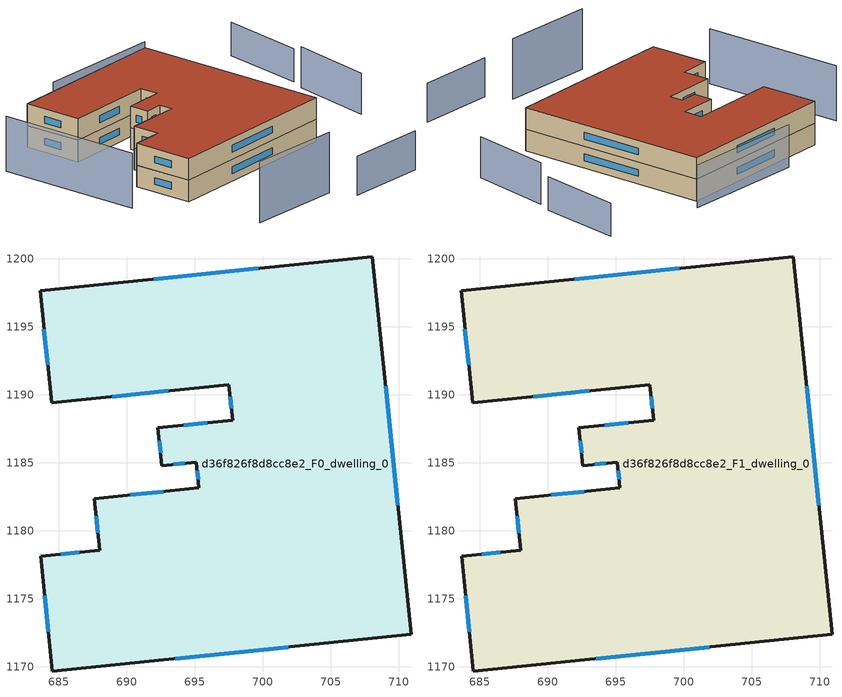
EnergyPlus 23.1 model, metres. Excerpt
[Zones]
d36f826f8d8cc8e2_F0_dwelling_0
 floor ground (EU_floor_Construction): 708.04,1200.13 710.9,1172.38 684.53,1169.67 683.67,1178.12 688.01,1178.56 687.62,1182.36 695.31,1183.15 695.11,1185.05 692.58,1184.79 692.3,1187.56 697.78,1188.12 697.52,1190.74 684.47,1189.4 683.62,1197.63 z0
 wall outside (EU_wall_Construction): 684.53,1169.67 710.9,1172.38 708.04,1200.13 683.62,1197.63 684.47,1189.4 697.52,1190.74 697.78,1188.12 692.3,1187.56 692.58,1184.79 695.11,1185.05 695.31,1183.15 687.62,1182.36 688.01,1178.56 683.67,1178.12 684.53,1169.67 z0:3
 window (EU_Window_Construction): 693.56,1170.6 701.87,1171.45 / 683.96,1175.22 684.24,1172.56 / 686.52,1178.41 685.15,1178.27 / 687.75,1181.06 687.88,1179.86 / 692.68,1182.88 690.25,1182.63 / 695.18,1184.4 695.24,1183.8 / 693.45,1184.88 694.25,1184.96 / 692.39,1186.61 692.48,1185.74 / 695.91,1187.93 694.18,1187.75 / 697.61,1189.84 697.69,1189.02 / 688.94,1189.85 693.05,1190.28 / 683.91,1194.81 684.18,1192.21 / 699.68,1199.28 691.99,1198.49 / 709.92,1181.88 709.02,1190.63 z1.03:1.97
d36f826f8d8cc8e2_F1_dwelling_0
 floor to d36f826f8d8cc8e2_F0_dwelling_0 (EU_floor_Construction): 708.04,1200.13 710.9,1172.38 684.53,1169.67 683.67,1178.12 688.01,1178.56 687.62,1182.36 695.31,1183.15 695.11,1185.05 692.58,1184.79 692.3,1187.56 697.78,1188.12 697.52,1190.74 684.47,1189.4 683.62,1197.63 z3
 wall outside (EU_wall_Construction): 684.53,1169.67 710.9,1172.38 708.04,1200.13 683.62,1197.63 684.47,1189.4 697.52,1190.74 697.78,1188.12 692.3,1187.56 692.58,1184.79 695.11,1185.05 695.31,1183.15 687.62,1182.36 688.01,1178.56 683.67,1178.12 684.53,1169.67 z3:6
 window (EU_Window_Construction): 693.56,1170.6 701.87,1171.45 / 683.96,1175.22 684.24,1172.56 / 686.52,1178.41 685.15,1178.27 / 687.75,1181.06 687.88,1179.86 / 692.68,1182.88 690.25,1182.63 / 695.18,1184.4 695.24,1183.8 / 693.45,1184.88 694.25,1184.96 / 692.39,1186.61 692.48,1185.74 / 695.91,1187.93 694.18,1187.75 / 697.61,1189.84 697.69,1189.02 / 688.94,1189.85 693.05,1190.28 / 683.91,1194.81 684.18,1192.21 / 699.68,1199.28 691.99,1198.49 / 709.92,1181.88 709.02,1190.63 z4.03:4.97
 roof outside (EU_roof_Construction): 710.9,1172.38 708.04,1200.13 683.62,1197.63 684.47,1189.4 697.52,1190.74 697.78,1188.12 692.3,1187.56 692.58,1184.79 695.11,1185.05 695.31,1183.15 687.62,1182.36 688.01,1178.56 683.67,1178.12 684.53,1169.67 z6
shading: 685.76,1158.22 699.33,1158.86 z0:8.4; 701.19,1155.68 712.65,1156.4 z0:5.4; 721.53,1174.55 722.68,1186.39 z0:5.7; 675.78,1193.89 677.95,1173.43 z0:7.6; 723.51,1188.52 724.41,1200.49 z0:4.6; 709.65,1201.71 691.44,1200.57 z0:5.9
[Building]
EU S2 Campaign: North Axis=0; Terrain=City; Solar Distribution=FullExterior
[Site:Location]
Cape.Town.Intl.AP: Latitude=-33.965; Longitude=18.602; Time Zone=2; Elevation=46
[SizingPeriod:WeatherFileDays]
AnnualSizingPeriod: Begin Month=1; Begin Day of Month=1; End Month=12; End Day of Month=31; Day of Week for Start Day=Monday; Use Weather File Daylight Saving Period=No; Use Weather File Rain and Snow Indicators=No
[MATERIAL]
EU_InternalMass_Material: Roughness=MediumRough; Thickness=0.1; Conductivity=1; Density=1800; Specific Heat=900; Thermal Absorptance=0.9; Solar Absorptance=0.7; Visible Absorptance=0.7
[MATERIAL:NOMASS] Roughness=MediumRough; Thermal Absorptance=0.9; Solar Absorptance=0.7; Visible Absorptance=0.7
Name | Thermal Resistance
EU_wall_NoMass | 0.493876
EU_roof_NoMass | 0.449382
EU_floor_NoMass | 1.25
[WINDOWMATERIAL:SIMPLEGLAZINGSYSTEM]
EU_Window_SimpleGlazing: UFactor=4.4; Solar Heat Gain Coefficient=0.85; Visible Transmittance=0.85
[CONSTRUCTION]
EU_wall_Construction: EU_wall_NoMass
EU_roof_Construction: EU_roof_NoMass
EU_floor_Construction: EU_floor_NoMass
EU_Window_Construction: EU_Window_SimpleGlazing
EU_InternalMass_Construction: EU_InternalMass_Material
[ZONE] Type=1; Multiplier=1; Ceiling Height=autocalculate; Volume=1851.89; Floor Area=autocalculate; Part of Total Floor Area=Yes
d36f826f8d8cc8e2_F0_dwelling_0; d36f826f8d8cc8e2_F1_dwelling_0
[INTERNALMASS] Construction=EU_InternalMass_Construction; Surface Area=617.297
Name | Zone or ZoneList
d36f826f8d8cc8e2_F0_dwelling_0_EU_InternalMass | d36f826f8d8cc8e2_F0_dwelling_0
d36f826f8d8cc8e2_F1_dwelling_0_EU_InternalMass | d36f826f8d8cc8e2_F1_dwelling_0
[OTHEREQUIPMENT] Fuel Type=Electricity; Design Level Calculation Method=Watts/Area; Power per Zone Floor Area=1; Fraction Latent=0; Fraction Radiant=0; Fraction Lost=0; Carbon Dioxide Generation Rate=0; EndUse Subcategory=EU_Step8_InternalGains
Name | Zone or ZoneList or Space or SpaceList | Schedule
EU_Step8_InternalGain_d36f826f8d8cc8e2_F0_dwelling_0_f000 | d36f826f8d8cc8e2_F0_dwelling_0 | EU_Step8_GainSchedule_d36f826f8d8cc8e2_F0_dwelling_0_f000
EU_Step8_InternalGain_d36f826f8d8cc8e2_F1_dwelling_0_f000 | d36f826f8d8cc8e2_F1_dwelling_0 | EU_Step8_GainSchedule_d36f826f8d8cc8e2_F1_dwelling_0_f000
[ZONEVENTILATION:DESIGNFLOWRATE] Schedule=EU_AlwaysOn; Design Flow Rate Calculation Method=AirChanges/Hour; Air Changes per Hour=0.64; Ventilation Type=Natural; Fan Pressure Rise=0; Fan Total Efficiency=1; Constant Term Coefficient=1; Temperature Term Coefficient=0; Velocity Term Coefficient=0; Velocity Squared Term Coefficient=0; Minimum Indoor Temperature=-100; Maximum Indoor Temperature=100; Delta Temperature=-100; Minimum Outdoor Temperature=-100; Maximum Outdoor Temperature=100; Maximum Wind Speed=40
Name | Zone or ZoneList or Space or SpaceList
EU_ConstantAir_d36f826f8d8cc8e2_F0_dwelling_0 | d36f826f8d8cc8e2_F0_dwelling_0
EU_ConstantAir_d36f826f8d8cc8e2_F1_dwelling_0 | d36f826f8d8cc8e2_F1_dwelling_0
[HVACTEMPLATE:THERMOSTAT] Constant Heating Setpoint=20; Constant Cooling Setpoint=50
EU_HeatOnly_d36f826f8d8cc8e2_F0_dwelling_0; EU_HeatOnly_d36f826f8d8cc8e2_F1_dwelling_0
[HVACTEMPLATE:ZONE:IDEALLOADSAIRSYSTEM] System Availability Schedule=EU_AlwaysOn; Maximum Heating Supply Air Temperature=50; Minimum Cooling Supply Air Temperature=13; Maximum Heating Supply Air Humidity Ratio=0.0156; Minimum Cooling Supply Air Humidity Ratio=0.0077; Heating Limit=NoLimit; Cooling Limit=NoLimit; Heating Availability Schedule=EU_AlwaysOn; Cooling Availability Schedule=EU_CoolingOff; Dehumidification Control Type=ConstantSensibleHeatRatio; Cooling Sensible Heat Ratio=0.7; Dehumidification Setpoint=60; Humidification Control Type=None; Humidification Setpoint=30; Outdoor Air Method=None; Outdoor Air Flow Rate per Person=0.00944; Outdoor Air Flow Rate per Zone Floor Area=0; Outdoor Air Flow Rate per Zone=0; Demand Controlled Ventilation Type=None; Outdoor Air Economizer Type=NoEconomizer; Heat Recovery Type=None; Sensible Heat Recovery Effectiveness=0.7; Latent Heat Recovery Effectiveness=0.65
Name | Template Thermostat
d36f826f8d8cc8e2_F0_dwelling_0 | EU_HeatOnly_d36f826f8d8cc8e2_F0_dwelling_0
d36f826f8d8cc8e2_F1_dwelling_0 | EU_HeatOnly_d36f826f8d8cc8e2_F1_dwelling_0
[SIZING:ZONE] Zone Cooling Design Supply Air Temperature Input Method=SupplyAirTemperature; Zone Cooling Design Supply Air Temperature=13; Zone Heating Design Supply Air Temperature Input Method=SupplyAirTemperature; Zone Heating Design Supply Air Temperature=50; Zone Cooling Design Supply Air Humidity Ratio=0.008; Zone Heating Design Supply Air Humidity Ratio=0.008; Cooling Design Air Flow Method=DesignDay; Cooling Design Air Flow Rate=0; Cooling Minimum Air Flow per Zone Floor Area=0.000762; Cooling Minimum Air Flow=0; Cooling Minimum Air Flow Fraction=0.2; Heating Design Air Flow Method=DesignDay; Heating Design Air Flow Rate=0; Heating Maximum Air Flow per Zone Floor Area=0.002032; Heating Maximum Air Flow=0.141576; Heating Maximum Air Flow Fraction=0.3; Account for Dedicated Outdoor Air System=No; Dedicated Outdoor Air System Control Strategy=NeutralSupplyAir; Dedicated Outdoor Air Low Setpoint Temperature for Design=autosize; Dedicated Outdoor Air High Setpoint Temperature for Design=autosize; Zone Load Sizing Method=Sensible Load Only No Latent Load; Zone Latent Cooling Design Supply Air Humidity Ratio Input Method=HumidityRatioDifference; Zone Cooling Design Supply Air Humidity Ratio Difference=0.005; Zone Latent Heating Design Supply Air Humidity Ratio Input Method=HumidityRatioDifference; Zone Humidification Design Supply Air Humidity Ratio Difference=0.005
d36f826f8d8cc8e2_F0_dwelling_0; d36f826f8d8cc8e2_F1_dwelling_0
[SCHEDULE:CONSTANT]
Name | Hourly Value
EU_AlwaysOn | 1
EU_CoolingOff | 0
[SCHEDULE:FILE] Column Number=1; Rows to Skip at Top=0; Number of Hours of Data=8760; Column Separator=Comma; Interpolate to Timestep=No; Minutes per Item=60; Adjust Schedule for Daylight Savings=Yes
Name | File
EU_Step8_GainSchedule_d36f826f8d8cc8e2_F0_dwelling_0_f000 | ../../schedules/d36f826f8d8cc8e2/d36f826f8d8cc8e2_F0_dwelling_0_f000_gain.csv
EU_Step8_GainSchedule_d36f826f8d8cc8e2_F1_dwelling_0_f000 | ../../schedules/d36f826f8d8cc8e2/d36f826f8d8cc8e2_F1_dwelling_0_f000_gain.csv
